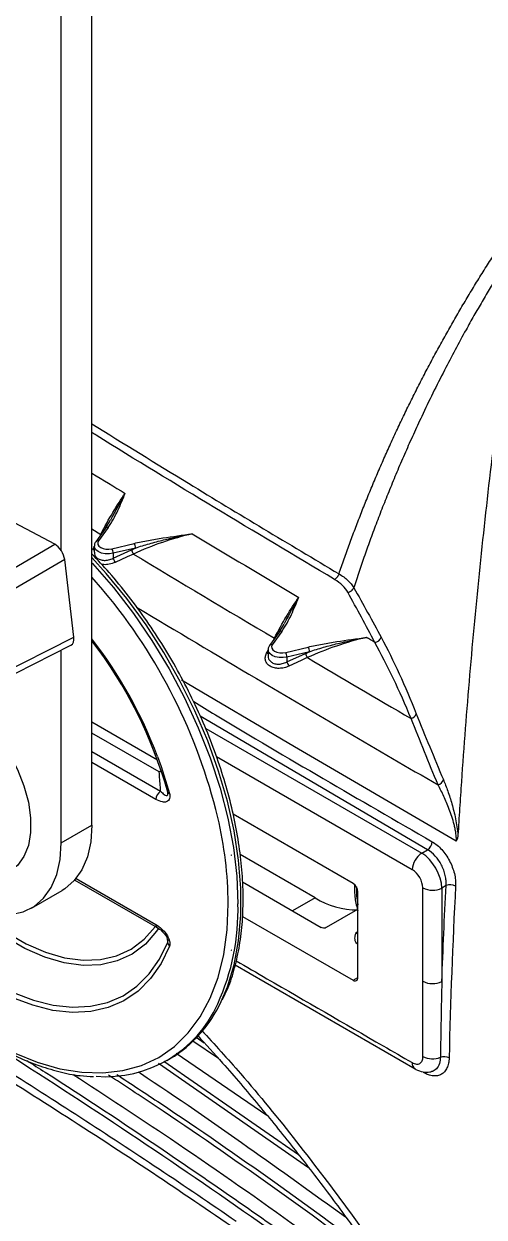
# Model space of a CAD drawing. Extents: x 14.8 to 109.8, y 1.6 to 86.6.
# Drawn here: x 19.09 to 21.1, y 65.73 to 70.96 of the extents above; entities that cross this region are included whole.
import ezdxf

# ---------------------------------------------------------------- set-up
doc = ezdxf.new("R2010")
doc.units = 0
doc.header["$MEASUREMENT"] = 0
doc.layers.add('OBJECT', color=7, linetype='CONTINUOUS')

msp = doc.modelspace()

# ---------------------------------------------------------------- linework, layer by layer
at = {"layer": 'OBJECT'}
for p, q in [((19.3843, 67.4484), (19.3843, 72.8579)), ((19.2499, 68.6514), (19.2499, 72.7804)), ((19.2218, 68.6784), (18.4444, 69.0931)), ((19.4648, 68.7836), (19.4432, 68.7486)), ((19.3843, 68.7457), (19.4233, 68.7221)), ((19.4435, 68.7486), (19.4012, 68.6897)), ((19.4557, 68.7521), (19.4134, 68.6932)), ((19.4203, 68.7163), (19.4233, 68.7221)), ((19.4244, 68.7219), (19.4233, 68.7221)), ((18.827, 68.4478), (19.2218, 68.6784)), ((19.3885, 68.6553), (19.395, 68.6677)), ((19.395, 68.671), (19.395, 68.6439)), ((19.4722, 68.6592), (19.5694, 68.6825)), ((19.5752, 68.6622), (19.4779, 68.639)), ((19.4779, 68.6177), (19.5576, 68.6543)), ((19.2654, 68.6113), (18.8705, 68.3807)), ((19.3053, 68.2714), (19.2654, 68.6113)), ((19.4779, 68.639), (19.4779, 68.6177)), ((20.2043, 68.2934), (20.1625, 68.2352)), ((20.2165, 68.297), (20.1747, 68.2387)), ((20.2255, 68.3282), (20.204, 68.2935)), ((18.8936, 68.0347), (19.2924, 68.2361)), ((18.907, 68.0702), (19.3053, 68.2714)), ((20.181, 68.261), (20.1842, 68.267)), ((20.1852, 68.2669), (20.1842, 68.267)), ((19.2499, 67.3708), (19.2499, 68.2146)), ((20.1498, 68.201), (20.1563, 68.2135)), ((20.1563, 68.2165), (20.1563, 68.1895)), ((20.2335, 68.2048), (20.3317, 68.2283)), ((20.3375, 68.208), (20.2392, 68.1845)), ((20.2392, 68.1631), (20.3198, 68.2)), ((20.2392, 68.1845), (20.2392, 68.1631)), ((20.8554, 67.3403), (19.8588, 67.9257)), ((19.3843, 67.9), (19.6713, 67.7343)), ((19.883, 67.8715), (20.8293, 67.3253)), ((19.6795, 67.681), (19.3843, 67.8515)), ((19.3843, 67.7709), (19.6855, 67.597)), ((19.6647, 67.5604), (19.3843, 67.7223)), ((20.7883, 67.2527), (19.9306, 67.7478)), ((20.5288, 67.1926), (20.0035, 67.4958)), ((19.2499, 67.3708), (19.3843, 67.4484)), ((19.9964, 67.3174), (19.9953, 67.3161)), ((19.9953, 67.3161), (19.9967, 67.3152)), ((20.3626, 67.1292), (20.0335, 67.3192)), ((20.8293, 67.3253), (20.8554, 67.3403)), ((19.3094, 67.2074), (19.6709, 66.9988)), ((19.3152, 67.2143), (19.6647, 67.0125)), ((20.0441, 67.1988), (20.3886, 66.9999)), ((19.1204, 67.0846), (19.2548, 67.1622)), ((20.55, 66.7803), (20.55, 67.1559)), ((20.8343, 66.7638), (20.8343, 67.1731)), ((20.9364, 67.1831), (20.9176, 67.1723)), ((20.9176, 67.1723), (20.9176, 66.7629)), ((20.3626, 67.1292), (20.2636, 67.0721)), ((20.0443, 67.0477), (20.5288, 66.768)), ((20.5487, 67.0784), (20.4114, 66.9991)), ((20.5417, 66.9769), (20.55, 66.9817)), ((19.7165, 66.9354), (19.7155, 66.9492)), ((20.5417, 66.9769), (20.55, 66.9731)), ((19.9967, 66.9008), (19.9953, 66.8997)), ((19.9953, 66.8997), (19.9964, 66.899)), ((20.0126, 66.8354), (20.8004, 66.3799)), ((20.5288, 66.768), (20.55, 66.7803)), ((19.8406, 66.5189), (19.8763, 66.4947)), ((19.939, 66.4255), (19.827, 66.5014)), ((19.7002, 66.4138), (20.2891, 66.0049)), ((19.7135, 66.4167), (19.7276, 66.4248)), ((19.754, 66.4494), (20.1509, 66.1768)), ((20.334, 65.9466), (19.6757, 66.4037))]:
    msp.add_line(p, q, dxfattribs=at)
at = {"layer": 'OBJECT', "flags": 128}
for points in [[(19.4779, 68.639), (19.4609, 68.6365), (19.4433, 68.637), (19.4267, 68.6404), (19.4126, 68.6465), (19.4021, 68.6547), (19.3961, 68.6642), (19.395, 68.6707)], [(19.4134, 68.6932), (19.4102, 68.6858), (19.4108, 68.6782), (19.4153, 68.671), (19.4232, 68.6649), (19.4338, 68.6603), (19.4462, 68.6578), (19.4594, 68.6574), (19.4722, 68.6592)], [(19.9508, 66.6748), (19.9782, 66.7398), (20.0075, 66.8363), (20.0272, 66.941), (20.0371, 67.0531), (20.0371, 67.1715), (20.0272, 67.295), (20.0075, 67.4225), (19.9782, 67.5528), (19.9396, 67.6847), (19.8919, 67.817), (19.8358, 67.9485), (19.7716, 68.0778), (19.7, 68.2038), (19.6217, 68.3253), (19.5373, 68.4413), (19.4477, 68.5505), (19.3843, 68.6204)], [(19.5661, 68.636), (19.5392, 68.6236), (19.4865, 68.5994)], [(19.3843, 68.5972), (19.3871, 68.5941), (19.479, 68.4886), (19.5661, 68.3759), (19.6475, 68.257), (19.7225, 68.1331), (19.7905, 68.0053), (19.8507, 67.8748), (19.9027, 67.7428), (19.9459, 67.6105), (19.9799, 67.4792), (20.0044, 67.3501), (20.0192, 67.2245), (20.0242, 67.1034)], [(19.4372, 68.4733), (19.4323, 68.4792), (19.3843, 68.5348)], [(20.1747, 68.2387), (20.1715, 68.2313), (20.1721, 68.2237), (20.1766, 68.2165), (20.1845, 68.2104), (20.1951, 68.2058), (20.2075, 68.2033), (20.2207, 68.2029), (20.2335, 68.2048)], [(20.6243, 68.2487), (20.6197, 68.2514), (20.615, 68.2541), (20.6104, 68.2569), (20.6057, 68.2596), (20.6011, 68.2624), (20.5964, 68.2651), (20.5918, 68.2678), (20.5871, 68.2706)], [(20.2392, 68.1845), (20.2222, 68.182), (20.2046, 68.1825), (20.188, 68.186), (20.1738, 68.192), (20.1634, 68.2002), (20.1574, 68.2098), (20.1563, 68.2163)], [(20.3283, 68.1818), (20.3014, 68.1694), (20.2478, 68.1448)], [(20.981, 67.3778), (20.2721, 67.7908), (19.7765, 68.0838)], [(18.5892, 68.0048), (18.6151, 68.0166), (18.6614, 68.0251), (18.7124, 68.0209), (18.7664, 68.0039), (18.8218, 67.9748), (18.8768, 67.9345), (18.9296, 67.8842), (18.9784, 67.8257), (19.0218, 67.7607), (19.0582, 67.6914), (19.0867, 67.62), (19.1062, 67.5488), (19.1161, 67.4801), (19.1161, 67.416), (19.1062, 67.3587), (19.0867, 67.31), (19.0582, 67.2715), (19.0267, 67.247)], [(19.6719, 67.7487), (19.6876, 67.7052), (19.7243, 67.5864)], [(19.6892, 67.6827), (19.6863, 67.6819), (19.6795, 67.681)], [(19.7243, 67.5864), (19.7225, 67.5868), (19.7208, 67.5873), (19.7194, 67.5878), (19.7183, 67.5885), (19.7174, 67.5893), (19.7168, 67.5902), (19.7165, 67.5911), (19.7165, 67.5921)], [(19.3843, 67.4484), (19.3793, 67.3751), (19.3646, 67.3093), (19.3405, 67.2522), (19.3075, 67.2052), (19.2663, 67.1693), (19.2548, 67.1622)], [(18.7899, 67.1264), (18.841, 67.0979), (18.9063, 67.0716), (18.9694, 67.0577), (19.0289, 67.0564), (19.0835, 67.0679), (19.1319, 67.0918), (19.1731, 67.1276), (19.2061, 67.1746), (19.2303, 67.2317), (19.245, 67.2976), (19.2499, 67.3708)], [(19.7243, 66.9177), (19.6876, 66.8413), (19.6418, 66.7754), (19.5874, 66.7209), (19.5251, 66.6783), (19.4558, 66.6483), (19.3802, 66.6312), (19.2992, 66.6272), (19.2139, 66.6363), (19.1252, 66.6584), (19.0343, 66.6933), (18.9423, 66.7405), (18.8503, 66.7995), (18.7594, 66.8696), (18.6708, 66.9498), (18.5854, 67.0392), (18.511, 67.1284)], [(18.5427, 67.1201), (18.5981, 67.0547), (18.6819, 66.9669), (18.7689, 66.8882), (18.8582, 66.8194), (18.9485, 66.7615), (19.0389, 66.7151), (19.1281, 66.6808), (19.2152, 66.6591), (19.299, 66.6501), (19.3785, 66.6541), (19.4528, 66.6709), (19.5209, 66.7004), (19.582, 66.7421), (19.6354, 66.7957), (19.6804, 66.8604), (19.7165, 66.9354)], [(19.6752, 66.9932), (19.668, 66.9828), (19.6188, 66.9268), (19.561, 66.8833), (19.4956, 66.853), (19.4234, 66.8362), (19.3456, 66.8333), (19.2634, 66.8443), (19.1779, 66.869), (19.0905, 66.9071), (19.0024, 66.958), (18.9149, 67.0209), (18.8294, 67.0949), (18.8077, 67.1157)], [(18.8705, 67.0846), (18.9239, 67.0399), (19.0095, 66.9783), (19.0958, 66.9285), (19.1814, 66.8912), (19.2651, 66.867), (19.3456, 66.8563), (19.4218, 66.8591), (19.4924, 66.8755), (19.5565, 66.9052), (19.6131, 66.9478), (19.6613, 67.0027), (19.6621, 67.0038)], [(19.0442, 66.4501), (19.1451, 66.4092), (19.2441, 66.3807), (19.3401, 66.3649), (19.4323, 66.362), (19.5198, 66.3721), (19.6017, 66.395), (19.6773, 66.4304), (19.7458, 66.4782), (19.8066, 66.5377), (19.859, 66.6085), (19.9026, 66.6898), (19.937, 66.7808), (19.9618, 66.8808), (19.9768, 66.9887), (19.9818, 67.1034), (19.9818, 67.1034)]]:
    msp.add_lwpolyline(points, dxfattribs=at)
at = {"layer": 'OBJECT'}
for centre, radius, start, end in [((72.8855, 157.0735), 103.0585, 238.725789, 238.82081), ((19.4521, 68.7414), 0.0113, 71.8054, 140.2715), ((73.5678, 158.206), 104.3807, 239.0103, 239.30882), ((19.3912, 68.6693), 0.0142, 259.122, 285.5321), ((19.4099, 68.6825), 0.0113, 71.8014, 140.3436), ((19.4383, 68.6387), 0.0396, 0.4144, 31.242), ((19.6319, 68.6779), 0.078, 197.6162, 212.4755), ((19.5356, 68.662), 0.0396, 0.4174, 31.2391), ((19.5523, 68.6413), 0.078, 197.6186, 212.4762), ((73.5156, 158.2982), 104.6416, 238.964789, 239.358924), ((17.5565, 66.9058), 2.4483, 13.6078, 39.8088), ((73.5862, 158.5416), 105.0793, 239.071817, 239.405677), ((20.213, 68.2862), 0.0113, 71.805, 140.2712), ((17.7901, 67.0386), 2.0113, 20.675, 37.5714), ((17.8479, 67.0724), 1.9395, 15.5422, 37.6126), ((20.1712, 68.228), 0.0113, 71.8003, 140.3448), ((20.6187, 68.2837), 0.0355, 279.1767, 339.0138), ((20.1525, 68.215), 0.0142, 259.0251, 285.462), ((20.1996, 68.1842), 0.0396, 0.414, 31.242), ((20.394, 68.2235), 0.0778, 197.5574, 212.4379), ((20.2979, 68.2077), 0.0396, 0.414, 31.242), ((20.3134, 68.1865), 0.0778, 197.5583, 212.4401), ((74.2276, 159.5013), 106.0395, 239.449747, 239.734501), ((74.2711, 159.7012), 106.426, 239.405993, 239.9024), ((20.7737, 67.9477), 0.034, 285.6299, 340.1288), ((19.6592, 67.7138), 0.0385, 301.7916, 317.3929), ((20.8922, 67.6564), 0.0333, 285.5371, 344.1943), ((19.7109, 67.5583), 0.0462, 123.2297, 177.3478), ((18.2533, 67.0866), 1.7286, 0.5572, 13.2182), ((20.8293, 67.3791), 0.0467, 303.944, 354.9049), ((18.413, 67.0981), 1.5985, 7.8081, 7.886), ((20.8809, 67.2483), 0.0927, 123.8501, 177.3046), ((20.5039, 67.1538), 0.0461, 2.6055, 57.3945), ((20.8457, 67.1639), 0.3027, 177.4054, 192.3645), ((20.8768, 67.2555), 0.0927, 242.6995, 296.1459), ((20.9551, 67.1379), 0.049, 62.1582, 112.5322), ((19.041, 67.0735), 0.9836, 335.4608, 1.7453), ((20.5424, 67.4133), 0.3362, 237.672, 271.2946), ((19.6789, 67.0107), 0.0143, 172.6561, 237.4741), ((19.7408, 66.9356), 0.0244, 180.4512, 227.3486), ((19.0473, 67.0555), 0.9619, 350.6375, 350.7467), ((20.537, 66.7782), 0.0131, 230.7967, 9.214), ((20.8768, 66.8461), 0.0927, 242.6995, 296.1459), ((19.4324, 66.9129), 0.5704, 301.1659, 335.3296), ((19.444, 66.8841), 0.5384, 265.5966, 335.9772), ((20.8173, 66.404), 0.0296, 173.6778, 234.7773), ((20.8775, 66.5185), 0.0942, 243.1378, 291.0327), ((20.9275, 66.3853), 0.0481, 62.7252, 109.5828)]:
    msp.add_arc(centre, radius, start, end, dxfattribs=at)
for centre, major_axis, ratio, start_param, end_param in [((19.2234, 68.6285), (-0.03, 0.052), 0.578007, 4.072371, 5.535411), ((19.2633, 68.2886), (-0.03, 0.052), 0.576795, 3.109083, 4.070652), ((20.8307, 67.2241), (-0.0625, 0.1083), 0.558079, 3.92768, 5.497258), ((20.7883, 67.1996), (-0.0325, 0.0563), 0.578085, 3.927681, 5.49726)]:
    msp.add_ellipse(centre, major_axis=major_axis, ratio=ratio, start_param=start_param, end_param=end_param, dxfattribs=at)
for points, knots in [([(20.4671, 68.549), (20.4708, 68.5599), (20.4783, 68.5817), (20.4897, 68.6144), (20.5013, 68.647), (20.5131, 68.6797), (20.5251, 68.7124), (20.5374, 68.745), (20.5498, 68.7777), (20.5625, 68.8103), (20.5754, 68.8429), (20.5884, 68.8755), (20.6017, 68.908), (20.6152, 68.9406), (20.6289, 68.9731), (20.6428, 69.0055), (20.6569, 69.0379), (20.6712, 69.0703), (20.6857, 69.1026), (20.7003, 69.1349), (20.7152, 69.1671), (20.7303, 69.1993), (20.7456, 69.2314), (20.761, 69.2635), (20.7767, 69.2955), (20.7925, 69.3274), (20.8085, 69.3593), (20.8247, 69.3911), (20.8411, 69.4228), (20.8577, 69.4545), (20.8744, 69.486), (20.8914, 69.5175), (20.9085, 69.5489), (20.9257, 69.5802), (20.9432, 69.6114), (20.9608, 69.6426), (20.9786, 69.6736), (20.9966, 69.7045), (21.0147, 69.7354), (21.033, 69.7661), (21.0515, 69.7967), (21.0701, 69.8272), (21.0889, 69.8576), (21.1079, 69.8878), (21.127, 69.918), (21.1463, 69.948), (21.1657, 69.9779), (21.1832, 70.0047), (21.2074, 70.0405), (21.2465, 70.0977), (21.3022, 70.1768), (21.3653, 70.263), (21.4476, 70.3717), (21.5533, 70.5044), (21.6566, 70.6254), (21.7336, 70.7115), (21.7815, 70.7637), (21.8299, 70.8151), (21.8785, 70.8656), (21.9276, 70.9151), (21.977, 70.9638), (22.0267, 71.0115), (22.0767, 71.0582), (22.127, 71.104), (22.1776, 71.1488), (22.2115, 71.1779), (22.2285, 71.1924)], [0, 0, 0, 0, 0.010855, 0.021709, 0.032564, 0.043419, 0.054273, 0.065128, 0.075982, 0.086837, 0.097692, 0.108546, 0.119401, 0.130256, 0.14111, 0.151965, 0.162819, 0.173674, 0.184529, 0.195383, 0.206238, 0.217092, 0.227947, 0.238801, 0.249656, 0.260511, 0.271365, 0.28222, 0.293074, 0.303929, 0.314783, 0.325638, 0.336493, 0.347347, 0.358202, 0.369056, 0.379911, 0.390765, 0.40162, 0.412474, 0.423329, 0.434183, 0.445038, 0.455892, 0.466747, 0.477601, 0.488456, 0.49931, 0.506823, 0.527968, 0.562745, 0.595546, 0.626232, 0.68859, 0.753062, 0.775529, 0.797991, 0.820451, 0.842907, 0.865359, 0.887808, 0.910253, 0.932695, 0.955134, 0.977569, 1, 1, 1, 1]), ([(22.3175, 71.1622), (22.3083, 71.1545), (22.2899, 71.1392), (22.2623, 71.1158), (22.2349, 71.0923), (22.2075, 71.0685), (22.1803, 71.0444), (22.1531, 71.0201), (22.1261, 70.9956), (22.0992, 70.9709), (22.0724, 70.9459), (22.0458, 70.9207), (22.0192, 70.8953), (21.9928, 70.8697), (21.9665, 70.8439), (21.9403, 70.8178), (21.9143, 70.7916), (21.8884, 70.7651), (21.8626, 70.7385), (21.837, 70.7116), (21.8115, 70.6846), (21.7862, 70.6574), (21.7385, 70.6056), (21.6692, 70.5279), (21.5794, 70.4225), (21.4916, 70.3146), (21.4058, 70.2043), (21.3223, 70.0916), (21.2595, 70.0034), (21.2158, 69.939), (21.189, 69.8982), (21.1599, 69.8524), (21.1278, 69.7999), (21.0937, 69.7419), (21.0583, 69.6804), (21.0024, 69.5808), (20.9242, 69.4344), (20.8486, 69.2808), (20.7928, 69.1604), (20.7578, 69.082), (20.7243, 69.0043), (20.6924, 68.9276), (20.662, 68.8518), (20.6331, 68.777), (20.6057, 68.7033), (20.5797, 68.6306), (20.555, 68.5591), (20.5395, 68.5118), (20.5318, 68.4883)], [0, 0, 0, 0, 0.011923, 0.02383, 0.035721, 0.047595, 0.059452, 0.071293, 0.083117, 0.094924, 0.106713, 0.118486, 0.130241, 0.14198, 0.1537, 0.165404, 0.17709, 0.188758, 0.200409, 0.212042, 0.223657, 0.235255, 0.246834, 0.289389, 0.331879, 0.374305, 0.416667, 0.458964, 0.501139, 0.514279, 0.528868, 0.545021, 0.562954, 0.584083, 0.605283, 0.626511, 0.686422, 0.753925, 0.780142, 0.806011, 0.831527, 0.856687, 0.881488, 0.905926, 0.929999, 0.953705, 0.977039, 1, 1, 1, 1]), ([(21.1663, 69.2957), (21.1255, 68.9756), (21.0902, 68.6577), (21.0456, 68.1847), (21.0322, 68.0276), (21.0141, 67.7931), (21.0085, 67.715), (21.0005, 67.5982), (20.9979, 67.5593), (20.9929, 67.4816), (20.9906, 67.4428), (20.9881, 67.4041)], [0, 0, 0, 0, 0.5, 0.5, 0.75, 0.75, 0.875, 0.875, 0.9375, 0.9375, 1, 1, 1, 1]), ([(19.3843, 69.2066), (19.525, 69.1195), (19.8824, 68.8983), (20.2464, 68.6808), (20.4671, 68.549)], [0, 0, 0, 0, 0.393865, 1, 1, 1, 1]), ([(20.4478, 68.5245), (20.0972, 68.7338), (19.7403, 68.9469), (19.3904, 69.1639), (19.3843, 69.1677)], [0, 0, 0, 0, 0.982418, 1, 1, 1, 1]), ([(19.4233, 68.7221), (19.4408, 68.7561), (19.4586, 68.7882), (19.4944, 68.8482), (19.5124, 68.876), (19.5304, 68.9015)], [0, 0, 0, 0, 0.5, 0.5, 1, 1, 1, 1]), ([(19.4557, 68.7521), (19.4643, 68.7641), (19.4718, 68.7763), (19.4855, 68.801), (19.4918, 68.8135), (19.5095, 68.851), (19.5199, 68.8763), (19.5304, 68.9015)], [0, 0, 0, 0, 0.25, 0.25, 0.5, 0.5, 1, 1, 1, 1]), ([(19.4669, 68.7863), (19.4883, 68.8256), (19.5099, 68.865), (19.5303, 68.9013), (19.5304, 68.9015)], [0, 0, 0, 0, 0.993054, 1, 1, 1, 1]), ([(19.8239, 68.7246), (19.7805, 68.7144), (19.7371, 68.7018), (19.6509, 68.6722), (19.6083, 68.6552), (19.5661, 68.636)], [0, 0, 0, 0, 0.5, 0.5, 1, 1, 1, 1]), ([(19.5694, 68.6825), (19.5899, 68.6874), (19.6107, 68.6916), (19.6528, 68.6994), (19.674, 68.7029), (19.7379, 68.7129), (19.7809, 68.7187), (19.8239, 68.7246)], [0, 0, 0, 0, 0.25, 0.25, 0.5, 0.5, 1, 1, 1, 1]), ([(19.5752, 68.6622), (19.5954, 68.6691), (19.6159, 68.6754), (19.6571, 68.6871), (19.6778, 68.6926), (19.7401, 68.7079), (19.782, 68.7168), (19.8239, 68.7246)], [0, 0, 0, 0, 0.25, 0.25, 0.5, 0.5, 1, 1, 1, 1]), ([(19.4012, 68.6897), (19.3988, 68.6857), (19.395, 68.6798), (19.3956, 68.673), (19.3957, 68.6707)], [0, 0, 0, 0, 0.661589, 1, 1, 1, 1]), ([(19.9573, 66.6838), (19.9652, 66.6999), (19.9863, 66.743), (20.0112, 66.8224), (20.0328, 66.9202), (20.0451, 67.0251), (20.0486, 67.1357), (20.0431, 67.2512), (20.0287, 67.3705), (20.0057, 67.4927), (19.9741, 67.6168), (19.9343, 67.7418), (19.8866, 67.8666), (19.8314, 67.9901), (19.7692, 68.1115), (19.7004, 68.2297), (19.6257, 68.3438), (19.5456, 68.4525), (19.4652, 68.5511), (19.4098, 68.6097), (19.3843, 68.6367)], [0, 0, 0, 0, 0.0339572, 0.090974, 0.1481796, 0.2055044, 0.26289, 0.3202937, 0.3776868, 0.43506, 0.4924103, 0.5497388, 0.6070491, 0.6643455, 0.7216332, 0.7789177, 0.8362043, 0.8934971, 0.9508014, 1, 1, 1, 1]), ([(19.3954, 68.644), (19.3957, 68.6396), (19.3963, 68.6301), (19.4055, 68.6185), (19.4198, 68.6104), (19.4377, 68.6074), (19.4581, 68.6092), (19.4711, 68.6148), (19.4779, 68.6177)], [0, 0, 0, 0, 0.149291, 0.319371, 0.484339, 0.648045, 0.814625, 1, 1, 1, 1]), ([(19.4865, 68.5994), (19.478, 68.5962), (19.4618, 68.5903), (19.44, 68.5883), (19.4294, 68.5908), (19.4259, 68.5916)], [0, 0, 0, 0, 0.428499, 0.815882, 1, 1, 1, 1]), ([(20.4478, 68.5245), (20.4518, 68.5267), (20.4558, 68.5302), (20.4626, 68.5389), (20.4654, 68.5439), (20.4671, 68.549)], [0, 0, 0, 0, 0.5, 0.5, 1, 1, 1, 1]), ([(20.4671, 68.549), (20.4818, 68.5403), (20.4947, 68.5306), (20.5164, 68.5102), (20.5252, 68.4994), (20.5318, 68.4883)], [0, 0, 0, 0, 0.5, 0.5, 1, 1, 1, 1]), ([(20.5054, 68.4683), (20.4996, 68.4788), (20.4919, 68.4888), (20.4727, 68.5076), (20.4611, 68.5165), (20.4478, 68.5245)], [0, 0, 0, 0, 0.5, 0.5, 1, 1, 1, 1]), ([(20.1842, 68.267), (20.2016, 68.301), (20.2193, 68.3329), (20.2549, 68.3927), (20.2729, 68.4204), (20.2908, 68.4458)], [0, 0, 0, 0, 0.5, 0.5, 1, 1, 1, 1]), ([(20.2165, 68.297), (20.2251, 68.3089), (20.2325, 68.3211), (20.2462, 68.3457), (20.2525, 68.3581), (20.2701, 68.3955), (20.2804, 68.4206), (20.2908, 68.4458)], [0, 0, 0, 0, 0.25, 0.25, 0.5, 0.5, 1, 1, 1, 1]), ([(20.2277, 68.3311), (20.249, 68.3702), (20.2704, 68.4095), (20.2907, 68.4455), (20.2908, 68.4458)], [0, 0, 0, 0, 0.993053, 1, 1, 1, 1]), ([(20.5054, 68.4683), (20.511, 68.4693), (20.5166, 68.4718), (20.526, 68.4789), (20.5297, 68.4835), (20.5318, 68.4883)], [0, 0, 0, 0, 0.5, 0.5, 1, 1, 1, 1]), ([(20.1625, 68.2352), (20.1601, 68.2313), (20.1563, 68.2253), (20.1569, 68.2185), (20.157, 68.2162)], [0, 0, 0, 0, 0.66159, 1, 1, 1, 1]), ([(20.5871, 68.2706), (20.5435, 68.2603), (20.5, 68.2477), (20.4135, 68.218), (20.3706, 68.201), (20.3283, 68.1818)], [0, 0, 0, 0, 0.5, 0.5, 1, 1, 1, 1]), ([(20.3317, 68.2283), (20.3523, 68.2332), (20.3732, 68.2374), (20.4154, 68.2452), (20.4367, 68.2488), (20.5009, 68.2588), (20.544, 68.2647), (20.5871, 68.2706)], [0, 0, 0, 0, 0.25, 0.25, 0.5, 0.5, 1, 1, 1, 1]), ([(20.3375, 68.208), (20.3578, 68.2149), (20.3783, 68.2212), (20.4197, 68.233), (20.4405, 68.2385), (20.5031, 68.2538), (20.5451, 68.2627), (20.5871, 68.2706)], [0, 0, 0, 0, 0.25, 0.25, 0.5, 0.5, 1, 1, 1, 1]), ([(20.2478, 68.1448), (20.241, 68.1417), (20.234, 68.1393), (20.2195, 68.1359), (20.2121, 68.135), (20.1976, 68.1348), (20.1905, 68.1355), (20.1774, 68.1385), (20.1713, 68.1409), (20.1608, 68.1469), (20.1563, 68.1506), (20.1493, 68.1591), (20.1468, 68.1639), (20.144, 68.174), (20.1437, 68.1794), (20.1452, 68.1902), (20.147, 68.1956), (20.1498, 68.201)], [0, 0, 0, 0, 0.125, 0.125, 0.25, 0.25, 0.375, 0.375, 0.5, 0.5, 0.625, 0.625, 0.75, 0.75, 0.875, 0.875, 1, 1, 1, 1]), ([(20.1567, 68.1896), (20.157, 68.1852), (20.1576, 68.1757), (20.1668, 68.164), (20.1811, 68.1559), (20.1991, 68.1528), (20.2195, 68.1546), (20.2324, 68.1602), (20.2392, 68.1631)], [0, 0, 0, 0, 0.149566, 0.319846, 0.484928, 0.648633, 0.815112, 1, 1, 1, 1]), ([(17.912, 68.085), (17.9126, 68.0796), (17.9178, 68.0344), (17.9361, 67.9467), (17.967, 67.8228), (18.007, 67.6978), (18.0546, 67.5731), (18.1098, 67.4495), (18.172, 67.3281), (18.2408, 67.2099), (18.3155, 67.0959), (18.3955, 66.987), (18.4802, 66.8841), (18.569, 66.788), (18.661, 66.6996), (18.7556, 66.6195), (18.8519, 66.5486), (18.9494, 66.4872), (19.047, 66.4361), (19.1442, 66.3956), (19.2399, 66.3666), (19.3228, 66.3495), (19.3723, 66.347), (19.3917, 66.3461)], [0, 0, 0, 0, 0.006969, 0.057529, 0.108069, 0.15859, 0.209095, 0.259588, 0.310073, 0.360555, 0.411039, 0.461529, 0.512028, 0.562543, 0.613079, 0.663639, 0.714226, 0.764843, 0.815486, 0.866146, 0.916795, 0.967391, 1, 1, 1, 1]), ([(19.8304, 67.9892), (19.8621, 67.9701), (20.2057, 67.7624), (20.5569, 67.5593), (20.8758, 67.3749)], [0, 0, 0, 0, 0.092114, 1, 1, 1, 1]), ([(19.6855, 67.597), (19.6851, 67.603), (19.6833, 67.631), (19.6812, 67.659), (19.6795, 67.681)], [0, 0, 0, 0, 0.213953, 1, 1, 1, 1]), ([(20.981, 67.3778), (20.9814, 67.3832), (20.9813, 67.3892), (20.9806, 67.4013), (20.9799, 67.4076), (20.978, 67.4202), (20.9769, 67.4265), (20.9743, 67.4388), (20.9728, 67.445), (20.9683, 67.4628), (20.9649, 67.4742), (20.9578, 67.4962), (20.954, 67.5069), (20.9425, 67.5375), (20.9346, 67.5562), (20.9182, 67.5917), (20.9098, 67.6084), (20.9011, 67.6243)], [0, 0, 0, 0, 0.0625, 0.0625, 0.125, 0.125, 0.1875, 0.1875, 0.25, 0.25, 0.375, 0.375, 0.5, 0.5, 0.75, 0.75, 1, 1, 1, 1]), ([(20.9242, 67.6473), (20.9309, 67.6314), (20.9373, 67.6147), (20.9498, 67.5793), (20.9558, 67.5606), (20.9644, 67.5306), (20.9672, 67.5202), (20.9726, 67.4985), (20.9752, 67.4874), (20.9799, 67.4645), (20.9821, 67.4527), (20.9858, 67.4284), (20.9872, 67.4163), (20.9881, 67.4041)], [0, 0, 0, 0, 0.25, 0.25, 0.5, 0.5, 0.625, 0.625, 0.75, 0.75, 0.875, 0.875, 1, 1, 1, 1]), ([(19.7243, 67.5864), (19.725, 67.5832), (19.7268, 67.5752), (19.7257, 67.5641), (19.7203, 67.5545), (19.7097, 67.5486), (19.6909, 67.548), (19.6746, 67.5557), (19.6647, 67.5604)], [0, 0, 0, 0, 0.083132, 0.202863, 0.321968, 0.474087, 0.679175, 1, 1, 1, 1]), ([(19.6855, 67.597), (19.6906, 67.5916), (19.6988, 67.5831), (19.7085, 67.5776), (19.7137, 67.5772), (19.716, 67.579), (19.717, 67.581), (19.7175, 67.5835), (19.7174, 67.5874), (19.7168, 67.5903), (19.7165, 67.5921)], [0, 0, 0, 0, 0.37597, 0.600251, 0.747865, 0.811156, 0.847093, 0.89848, 0.936222, 1, 1, 1, 1]), ([(20.9881, 67.4041), (20.9877, 67.399), (20.987, 67.3943), (20.9853, 67.3877), (20.9846, 67.3856), (20.983, 67.3815), (20.982, 67.3796), (20.981, 67.3778)], [0, 0, 0, 0, 0.5, 0.5, 0.75, 0.75, 1, 1, 1, 1]), ([(20.8758, 67.3749), (20.883, 67.3708), (20.8901, 67.3658), (20.9041, 67.3542), (20.9108, 67.3477), (20.9236, 67.3335), (20.9298, 67.3258), (20.9412, 67.3093), (20.9464, 67.3007), (20.9558, 67.2828), (20.96, 67.2734), (20.9671, 67.2547), (20.9701, 67.2452), (20.9747, 67.2263), (20.9763, 67.2168), (20.9782, 67.1986), (20.9784, 67.1897), (20.978, 67.1812)], [0, 0, 0, 0, 0.125, 0.125, 0.25, 0.25, 0.375, 0.375, 0.5, 0.5, 0.625, 0.625, 0.75, 0.75, 0.875, 0.875, 1, 1, 1, 1]), ([(20.9364, 67.1831), (20.9369, 67.1901), (20.9368, 67.1973), (20.9355, 67.2121), (20.9343, 67.2198), (20.9309, 67.2352), (20.9286, 67.2429), (20.923, 67.2582), (20.9197, 67.2658), (20.9123, 67.2803), (20.9081, 67.2873), (20.899, 67.3006), (20.8941, 67.3069), (20.8786, 67.3241), (20.8671, 67.3336), (20.8554, 67.3403)], [0, 0, 0, 0, 0.125, 0.125, 0.25, 0.25, 0.375, 0.375, 0.5, 0.5, 0.625, 0.625, 0.75, 0.75, 1, 1, 1, 1]), ([(20.5348, 67.1877), (20.5348, 67.1722), (20.5349, 67.1391), (20.5413, 67.1), (20.5489, 67.0777), (20.55, 67.0745)], [0, 0, 0, 0, 0.4304819, 0.9185583, 1, 1, 1, 1]), ([(19.6647, 67.0125), (19.6736, 67.0066), (19.6895, 66.9959), (19.7085, 66.9742), (19.7197, 66.9554), (19.7251, 66.9403), (19.727, 66.9275), (19.7252, 66.9209), (19.7243, 66.9177)], [0, 0, 0, 0, 0.287074, 0.514337, 0.673471, 0.780844, 0.890502, 1, 1, 1, 1]), ([(19.6711, 66.9982), (19.6725, 66.9976), (19.6804, 66.9937), (19.694, 66.9819), (19.7067, 66.9665), (19.713, 66.9557), (19.716, 66.9485), (19.7172, 66.9439), (19.7175, 66.9411), (19.7174, 66.9401), (19.7174, 66.9403), (19.7174, 66.9404)], [0, 0, 0, 0, 0.074877, 0.426948, 0.626737, 0.746729, 0.824829, 0.882183, 0.928753, 0.981527, 1, 1, 1, 1]), ([(20.4114, 66.9991), (20.4084, 66.9973), (20.404, 66.9966), (20.3956, 66.9971), (20.3916, 66.9982), (20.3886, 66.9999)], [0, 0, 0, 0, 0.5, 0.5, 1, 1, 1, 1]), ([(20.55, 66.9253), (20.5486, 66.9263), (20.5423, 66.931), (20.5365, 66.9445), (20.5368, 66.9588), (20.5398, 66.9705), (20.541, 66.9747), (20.5416, 66.9769), (20.5417, 66.9769)], [0, 0, 0, 0, 0.074794, 0.333104, 0.758356, 0.877465, 0.996666, 1, 1, 1, 1]), ([(20.5417, 66.9769), (20.5417, 66.9769), (20.5437, 66.9745), (20.5466, 66.9713), (20.5492, 66.9692), (20.55, 66.9686)], [0, 0, 0, 0, 0.016159, 0.694905, 1, 1, 1, 1]), ([(20.0165, 66.8533), (20.0615, 66.8273), (20.2762, 66.7031), (20.5334, 66.5543), (20.7455, 66.4317), (20.7879, 66.4072)], [0, 0, 0, 0, 0.175067, 0.835013, 1, 1, 1, 1]), ([(20.835, 66.4345), (20.8348, 66.4952), (20.8346, 66.556), (20.8345, 66.6167), (20.8343, 66.6657), (20.8343, 66.7148), (20.8343, 66.7638)], [0, 0, 0, 0, 0.00565795, 0.00565795, 0.00565795, 0.01022995, 0.01022995, 0.01022995, 0.01022995]), ([(20.9047, 65.1317), (20.7269, 65.2669), (20.5461, 65.4007), (20.1784, 65.6657), (19.9915, 65.7968), (19.4221, 66.1858), (19.0307, 66.4394), (18.6281, 66.687)], [0, 0, 0, 0, 0.25, 0.25, 0.5, 0.5, 1, 1, 1, 1]), ([(18.6309, 66.6109), (18.8699, 66.4639), (19.1049, 66.3162), (19.5667, 66.0175), (19.7935, 65.8665), (20.0161, 65.7131)], [0, 0, 0, 0, 0.5, 0.5, 1, 1, 1, 1]), ([(18.6556, 66.5581), (18.7313, 66.5115), (18.9402, 66.3831), (19.2804, 66.1674), (19.6674, 65.9157), (19.919, 65.7436), (20.0404, 65.6606)], [0, 0, 0, 0, 0.158336, 0.436695, 0.728207, 1, 1, 1, 1]), ([(19.8469, 66.5271), (19.8838, 66.4868), (19.9743, 66.3878), (20.1145, 66.2231), (20.2675, 66.0347), (20.4163, 65.8414), (20.5614, 65.6428), (20.6965, 65.4494), (20.781, 65.3205), (20.82, 65.261)], [0, 0, 0, 0, 0.105812, 0.260108, 0.412244, 0.56418, 0.716363, 0.869091, 1, 1, 1, 1]), ([(19.8644, 66.5498), (19.9218, 66.4869), (20.0642, 66.3312), (20.2821, 66.0626), (20.5205, 65.7479), (20.7515, 65.4187), (20.8967, 65.1892), (20.9692, 65.0745)], [0, 0, 0, 0, 0.143117, 0.354704, 0.566297, 0.783164, 1, 1, 1, 1]), ([(19.0992, 66.4161), (19.1261, 66.3993), (19.3299, 66.2714), (19.7401, 65.9971), (20.3057, 65.6071), (20.6844, 65.3241), (20.8635, 65.1902)], [0, 0, 0, 0, 0.043107, 0.327022, 0.681765, 1, 1, 1, 1]), ([(20.7879, 66.4072), (20.7911, 66.4054), (20.7941, 66.404), (20.8001, 66.4019), (20.8031, 66.4012), (20.8117, 66.4004), (20.8169, 66.4014), (20.8235, 66.4052), (20.8254, 66.4068), (20.8288, 66.4107), (20.8303, 66.4131), (20.8338, 66.4209), (20.835, 66.4273), (20.835, 66.4345)], [0, 0, 0, 0, 0.125, 0.125, 0.25, 0.25, 0.5, 0.5, 0.625, 0.625, 0.75, 0.75, 1, 1, 1, 1]), ([(20.9495, 66.428), (20.9493, 66.4196), (20.9484, 66.4117), (20.9453, 66.3968), (20.943, 66.39), (20.9372, 66.3778), (20.9336, 66.3723), (20.9254, 66.363), (20.9207, 66.3592), (20.9104, 66.3533), (20.9047, 66.3512), (20.8926, 66.3488), (20.8863, 66.3485), (20.8729, 66.3498), (20.8659, 66.3514), (20.8519, 66.3562), (20.8448, 66.3595), (20.8376, 66.3637)], [0, 0, 0, 0, 0.125, 0.125, 0.25, 0.25, 0.375, 0.375, 0.5, 0.5, 0.625, 0.625, 0.75, 0.75, 0.875, 0.875, 1, 1, 1, 1]), ([(20.9113, 66.4306), (20.9111, 66.4266), (20.9104, 66.4113), (20.9031, 66.3884), (20.8887, 66.375), (20.8782, 66.3689), (20.8741, 66.3688), (20.8728, 66.3688)], [0, 0, 0, 0, 0.125244, 0.480548, 0.835344, 0.949325, 1, 1, 1, 1]), ([(19.3029, 66.356), (19.4455, 66.2625), (19.7707, 66.049), (20.2614, 65.707), (20.6021, 65.4552), (20.7724, 65.3293)], [0, 0, 0, 0, 0.280541, 0.640162, 1, 1, 1, 1]), ([(20.6516, 65.5178), (20.4904, 65.6356), (20.168, 65.8711), (19.7684, 66.1487), (19.5271, 66.3069), (19.4576, 66.3525)], [0, 0, 0, 0, 0.415827, 0.831876, 1, 1, 1, 1]), ([(19.4933, 66.3552), (19.5573, 66.3133), (19.7934, 66.1585), (20.1649, 65.9006), (20.4651, 65.6815), (20.6039, 65.5802)], [0, 0, 0, 0, 0.166726, 0.615053, 1, 1, 1, 1]), ([(19.5869, 66.3672), (19.5902, 66.365), (19.7547, 66.2571), (20.0594, 66.0457), (20.3539, 65.8333), (20.4959, 65.7309)], [0, 0, 0, 0, 0.010489, 0.52289, 1, 1, 1, 1]), ([(20.8005, 66.3801), (20.8018, 66.3792), (20.8122, 66.3722), (20.8341, 66.3661), (20.8584, 66.3633), (20.8703, 66.3681), (20.8727, 66.369)], [0, 0, 0, 0, 0.059901, 0.493948, 0.899996, 1, 1, 1, 1]), ([(16.9697, 66.2724), (17.2387, 66.1013), (17.5094, 65.9303), (18.054, 65.5891), (18.3279, 65.4189), (19.1544, 64.9103), (19.7118, 64.5736), (20.2753, 64.2399)], [0, 0, 0, 0, 0.25, 0.25, 0.5, 0.5, 1, 1, 1, 1]), ([(17.397, 65.9426), (17.5176, 65.8662), (17.8967, 65.626), (18.5442, 65.224), (19.3429, 64.7359), (19.9356, 64.3785), (20.2649, 64.1848), (20.3202, 64.1523)], [0, 0, 0, 0, 0.126456, 0.397701, 0.67005, 0.944571, 1, 1, 1, 1])]:
    msp.add_open_spline(points, degree=3, knots=knots, dxfattribs=at)
for points in [[(19.5576, 68.6543), (19.5634, 68.657), (19.5693, 68.6596), (19.5752, 68.6622)], [(20.6243, 68.2487), (20.5855, 68.322), (20.546, 68.3953), (20.5054, 68.4683)], [(20.5318, 68.4883), (20.5729, 68.4161), (20.6127, 68.3437), (20.6518, 68.271)], [(20.7828, 67.915), (20.7321, 68.0361), (20.6805, 68.1469), (20.6243, 68.2487)], [(20.6518, 68.271), (20.7066, 68.1692), (20.7566, 68.0581), (20.8056, 67.9362)], [(20.3198, 68.2), (20.3257, 68.2027), (20.3316, 68.2054), (20.3375, 68.208)], [(20.8056, 67.9362), (20.8444, 67.8397), (20.884, 67.7435), (20.9242, 67.6473)], [(20.9011, 67.6243), (20.861, 67.721), (20.8215, 67.8179), (20.7828, 67.915)], [(20.9176, 66.7629), (20.9227, 66.9024), (20.9289, 67.0424), (20.9364, 67.1831)], [(20.978, 67.1812), (20.9646, 66.9282), (20.9551, 66.6771), (20.9495, 66.428)], [(20.9176, 66.7629), (20.9149, 66.6519), (20.9129, 66.5411), (20.9113, 66.4306)]]:
    msp.add_open_spline(points, degree=3, dxfattribs=at)

doc.saveas('drawing.dxf')
